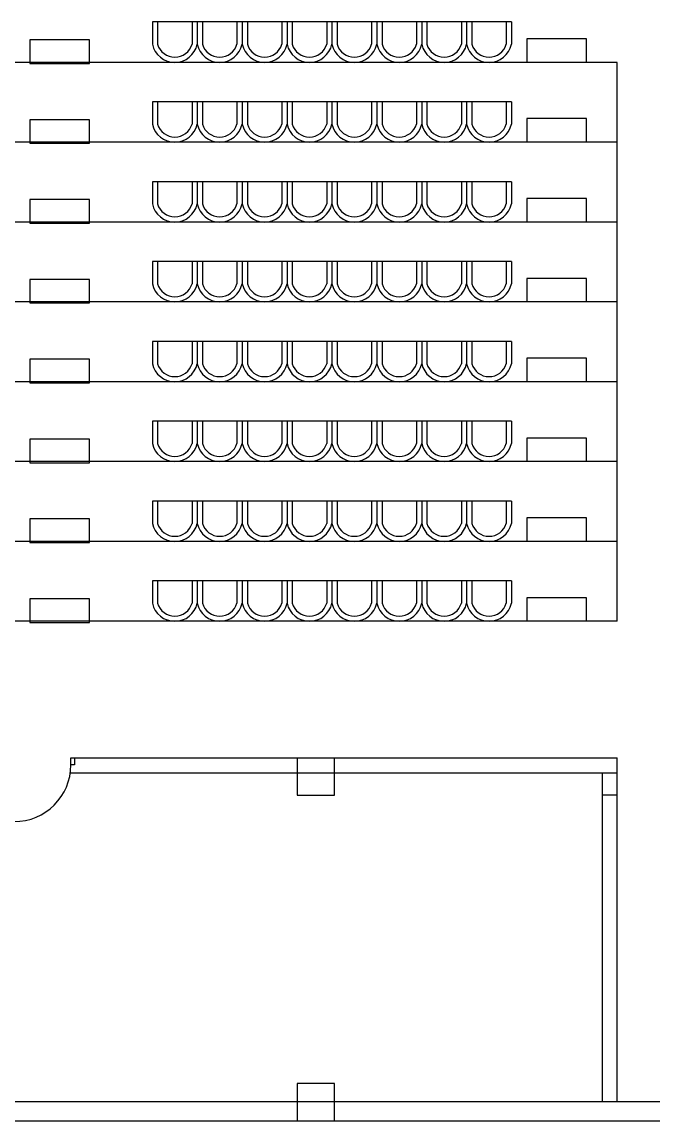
# Model space of a CAD drawing. Header units: millimetres. Extents: x -17017 to 2697, y 1903 to 18260.
# Drawn here: x -16947.509 to -16945.822, y 18220.462 to 18223.401 of the extents above; entities that cross this region are included whole.
import ezdxf

# ---------------------------------------------------------------- set-up
doc = ezdxf.new("R2010")
doc.units = ezdxf.units.MM
for name, color, linetype in [('1', 7, 'Continuous'), ('A-Door', 150, 'Continuous'), ('A-Glaz', 92, 'Continuous'), ('NT', 1, 'Continuous')]:
    doc.layers.add(name, color=color, linetype=linetype)

# ---------------------------------------------------------------- blocks, each defined once
blk = doc.blocks.new('A$C087A3AA9')
at = {"layer": 'A-Door'}
for points in [[(853, 95), (853, 853), (805, 853), (805, 95)], [(47, 95), (47, 0), (0, 0), (0, 95)], [(900, 95), (900, 0), (853, 0), (853, 95)]]:
    blk.add_lwpolyline(points, close=True, dxfattribs=at)
at = {"layer": 'A-Glaz'}
blk.add_line((829, 853), (829, 95), dxfattribs=at)
at = {"layer": 'NT'}
blk.add_arc((805, 95), 758, 90, 180, dxfattribs=at)

msp = doc.modelspace()

# ---------------------------------------------------------------- linework, layer by layer
at = {"layer": '1'}
for p, q in [((-16947.1606, 18223.4015), (-16947.1606, 18223.3418)), ((-16947.0406, 18223.4015), (-16947.1606, 18223.4015)), ((-16947.1606, 18223.4015), (-16947.1606, 18223.3418)), ((-16947.1465, 18223.4015), (-16947.1465, 18223.3418)), ((-16947.0546, 18223.4015), (-16947.0546, 18223.3418)), ((-16947.0406, 18223.4015), (-16947.0406, 18223.3418)), ((-16946.6806, 18223.4015), (-16947.0406, 18223.4015)), ((-16947.0406, 18223.4015), (-16947.0406, 18223.3418)), ((-16947.0265, 18223.4015), (-16947.0265, 18223.3418)), ((-16946.9346, 18223.4015), (-16946.9346, 18223.3418)), ((-16946.9206, 18223.4015), (-16946.9206, 18223.3418)), ((-16946.9206, 18223.4015), (-16946.9206, 18223.3418)), ((-16946.9065, 18223.4015), (-16946.9065, 18223.3418)), ((-16946.8146, 18223.4015), (-16946.8146, 18223.3418)), ((-16946.8006, 18223.4015), (-16946.8006, 18223.3418)), ((-16946.8006, 18223.4015), (-16946.8006, 18223.3418)), ((-16946.7865, 18223.4015), (-16946.7865, 18223.3418)), ((-16946.6946, 18223.4015), (-16946.6946, 18223.3418)), ((-16946.6806, 18223.4015), (-16946.6806, 18223.3418)), ((-16946.5606, 18223.4015), (-16946.6806, 18223.4015)), ((-16946.6806, 18223.4015), (-16946.6806, 18223.3418)), ((-16946.6665, 18223.4015), (-16946.6665, 18223.3418)), ((-16946.5746, 18223.4015), (-16946.5746, 18223.3418)), ((-16946.5606, 18223.4015), (-16946.5606, 18223.3418)), ((-16946.2006, 18223.4015), (-16946.5606, 18223.4015)), ((-16946.5606, 18223.4015), (-16946.5606, 18223.3418)), ((-16946.5465, 18223.4015), (-16946.5465, 18223.3418)), ((-16946.4546, 18223.4015), (-16946.4546, 18223.3418)), ((-16946.4406, 18223.4015), (-16946.4406, 18223.3418)), ((-16946.4406, 18223.4015), (-16946.4406, 18223.3418)), ((-16946.4265, 18223.4015), (-16946.4265, 18223.3418)), ((-16946.3346, 18223.4015), (-16946.3346, 18223.3418)), ((-16946.3206, 18223.4015), (-16946.3206, 18223.3418)), ((-16946.3206, 18223.4015), (-16946.3206, 18223.3418)), ((-16946.3065, 18223.4015), (-16946.3065, 18223.3418)), ((-16946.2146, 18223.4015), (-16946.2146, 18223.3418)), ((-16946.2006, 18223.4015), (-16946.2006, 18223.3418)), ((-16946.2006, 18223.4015), (-16946.2006, 18223.3418)), ((-16945.9179, 18223.2935), (-16954.545, 18223.2935)), ((-16945.9179, 18221.7988), (-16945.9179, 18223.2935)), ((-16947.1606, 18223.1879), (-16947.1606, 18223.1283)), ((-16947.0406, 18223.1879), (-16947.1606, 18223.1879)), ((-16947.1606, 18223.1879), (-16947.1606, 18223.1283)), ((-16947.1465, 18223.1879), (-16947.1465, 18223.1283)), ((-16947.0546, 18223.1879), (-16947.0546, 18223.1283)), ((-16947.0406, 18223.188), (-16947.0406, 18223.1283)), ((-16947.0406, 18223.188), (-16947.0406, 18223.1283)), ((-16946.6806, 18223.1879), (-16947.0406, 18223.1879)), ((-16947.0265, 18223.1879), (-16947.0265, 18223.1283)), ((-16946.9346, 18223.1879), (-16946.9346, 18223.1283)), ((-16946.9206, 18223.188), (-16946.9206, 18223.1283)), ((-16946.9206, 18223.188), (-16946.9206, 18223.1283)), ((-16946.9065, 18223.1879), (-16946.9065, 18223.1283)), ((-16946.8146, 18223.1879), (-16946.8146, 18223.1283)), ((-16946.8006, 18223.188), (-16946.8006, 18223.1283)), ((-16946.8006, 18223.188), (-16946.8006, 18223.1283)), ((-16946.7865, 18223.1879), (-16946.7865, 18223.1283)), ((-16946.6946, 18223.1879), (-16946.6946, 18223.1283)), ((-16946.6806, 18223.188), (-16946.6806, 18223.1283)), ((-16946.6806, 18223.1879), (-16946.6806, 18223.1283)), ((-16946.5606, 18223.1879), (-16946.6806, 18223.1879)), ((-16946.6665, 18223.1879), (-16946.6665, 18223.1283)), ((-16946.5746, 18223.1879), (-16946.5746, 18223.1283)), ((-16946.5606, 18223.188), (-16946.5606, 18223.1283)), ((-16946.5606, 18223.188), (-16946.5606, 18223.1283)), ((-16946.2006, 18223.1879), (-16946.5606, 18223.1879)), ((-16946.5465, 18223.1879), (-16946.5465, 18223.1283)), ((-16946.4546, 18223.1879), (-16946.4546, 18223.1283)), ((-16946.4406, 18223.188), (-16946.4406, 18223.1283)), ((-16946.4406, 18223.188), (-16946.4406, 18223.1283)), ((-16946.4265, 18223.1879), (-16946.4265, 18223.1283)), ((-16946.3346, 18223.1879), (-16946.3346, 18223.1283)), ((-16946.3206, 18223.188), (-16946.3206, 18223.1283)), ((-16946.3206, 18223.188), (-16946.3206, 18223.1283)), ((-16946.3065, 18223.1879), (-16946.3065, 18223.1283)), ((-16946.2146, 18223.1879), (-16946.2146, 18223.1283)), ((-16946.2006, 18223.188), (-16946.2006, 18223.1283)), ((-16946.2006, 18223.1879), (-16946.2006, 18223.1283)), ((-16945.9179, 18223.08), (-16954.545, 18223.08)), ((-16947.1606, 18222.9744), (-16947.1606, 18222.9148)), ((-16947.0406, 18222.9744), (-16947.1606, 18222.9744)), ((-16947.1606, 18222.9744), (-16947.1606, 18222.9148)), ((-16947.1465, 18222.9744), (-16947.1465, 18222.9148)), ((-16947.0546, 18222.9744), (-16947.0546, 18222.9148)), ((-16947.0406, 18222.9744), (-16947.0406, 18222.9148)), ((-16946.6806, 18222.9744), (-16947.0406, 18222.9744)), ((-16947.0406, 18222.9744), (-16947.0406, 18222.9148)), ((-16947.0265, 18222.9744), (-16947.0265, 18222.9148)), ((-16946.9346, 18222.9744), (-16946.9346, 18222.9148)), ((-16946.9206, 18222.9744), (-16946.9206, 18222.9148)), ((-16946.9206, 18222.9744), (-16946.9206, 18222.9148)), ((-16946.9065, 18222.9744), (-16946.9065, 18222.9148)), ((-16946.8146, 18222.9744), (-16946.8146, 18222.9148)), ((-16946.8006, 18222.9744), (-16946.8006, 18222.9148)), ((-16946.8006, 18222.9744), (-16946.8006, 18222.9148)), ((-16946.7865, 18222.9744), (-16946.7865, 18222.9148)), ((-16946.6946, 18222.9744), (-16946.6946, 18222.9148)), ((-16946.6806, 18222.9744), (-16946.6806, 18222.9148)), ((-16946.5606, 18222.9744), (-16946.6806, 18222.9744)), ((-16946.6806, 18222.9744), (-16946.6806, 18222.9148)), ((-16946.6665, 18222.9744), (-16946.6665, 18222.9148)), ((-16946.5746, 18222.9744), (-16946.5746, 18222.9148)), ((-16946.5606, 18222.9744), (-16946.5606, 18222.9148)), ((-16946.2006, 18222.9744), (-16946.5606, 18222.9744)), ((-16946.5606, 18222.9744), (-16946.5606, 18222.9148)), ((-16946.5465, 18222.9744), (-16946.5465, 18222.9148)), ((-16946.4546, 18222.9744), (-16946.4546, 18222.9148)), ((-16946.4406, 18222.9744), (-16946.4406, 18222.9148)), ((-16946.4406, 18222.9744), (-16946.4406, 18222.9148)), ((-16946.4265, 18222.9744), (-16946.4265, 18222.9148)), ((-16946.3346, 18222.9744), (-16946.3346, 18222.9148)), ((-16946.3206, 18222.9744), (-16946.3206, 18222.9148)), ((-16946.3206, 18222.9744), (-16946.3206, 18222.9148)), ((-16946.3065, 18222.9744), (-16946.3065, 18222.9148)), ((-16946.2146, 18222.9744), (-16946.2146, 18222.9148)), ((-16946.2006, 18222.9744), (-16946.2006, 18222.9148)), ((-16946.2006, 18222.9744), (-16946.2006, 18222.9148)), ((-16945.9179, 18222.8665), (-16954.545, 18222.8665)), ((-16947.1606, 18222.7609), (-16947.1606, 18222.7012)), ((-16947.0406, 18222.7609), (-16947.1606, 18222.7609)), ((-16947.1606, 18222.7609), (-16947.1606, 18222.7012)), ((-16947.1465, 18222.7609), (-16947.1465, 18222.7012)), ((-16947.0546, 18222.7609), (-16947.0546, 18222.7012)), ((-16947.0406, 18222.7609), (-16947.0406, 18222.7013)), ((-16946.6806, 18222.7609), (-16947.0406, 18222.7609)), ((-16947.0406, 18222.7609), (-16947.0406, 18222.7013)), ((-16947.0265, 18222.7609), (-16947.0265, 18222.7013)), ((-16946.9346, 18222.7609), (-16946.9346, 18222.7013)), ((-16946.9206, 18222.7609), (-16946.9206, 18222.7013)), ((-16946.9206, 18222.7609), (-16946.9206, 18222.7013)), ((-16946.9065, 18222.7609), (-16946.9065, 18222.7013)), ((-16946.8146, 18222.7609), (-16946.8146, 18222.7013)), ((-16946.8006, 18222.7609), (-16946.8006, 18222.7013)), ((-16946.8006, 18222.7609), (-16946.8006, 18222.7013)), ((-16946.7865, 18222.7609), (-16946.7865, 18222.7013)), ((-16946.6946, 18222.7609), (-16946.6946, 18222.7013)), ((-16946.6806, 18222.7609), (-16946.6806, 18222.7012)), ((-16946.5606, 18222.7609), (-16946.6806, 18222.7609)), ((-16946.6806, 18222.7609), (-16946.6806, 18222.7012)), ((-16946.6665, 18222.7609), (-16946.6665, 18222.7012)), ((-16946.5746, 18222.7609), (-16946.5746, 18222.7012)), ((-16946.5606, 18222.7609), (-16946.5606, 18222.7013)), ((-16946.2006, 18222.7609), (-16946.5606, 18222.7609)), ((-16946.5606, 18222.7609), (-16946.5606, 18222.7013)), ((-16946.5465, 18222.7609), (-16946.5465, 18222.7013)), ((-16946.4546, 18222.7609), (-16946.4546, 18222.7013)), ((-16946.4406, 18222.7609), (-16946.4406, 18222.7013)), ((-16946.4406, 18222.7609), (-16946.4406, 18222.7013)), ((-16946.4265, 18222.7609), (-16946.4265, 18222.7013)), ((-16946.3346, 18222.7609), (-16946.3346, 18222.7013)), ((-16946.3206, 18222.7609), (-16946.3206, 18222.7013)), ((-16946.3206, 18222.7609), (-16946.3206, 18222.7013)), ((-16946.3065, 18222.7609), (-16946.3065, 18222.7013)), ((-16946.2146, 18222.7609), (-16946.2146, 18222.7013)), ((-16946.2006, 18222.7609), (-16946.2006, 18222.7012)), ((-16946.2006, 18222.7609), (-16946.2006, 18222.7013)), ((-16945.9179, 18222.6529), (-16954.545, 18222.6529)), ((-16947.1606, 18222.5474), (-16947.1606, 18222.4877)), ((-16947.1606, 18222.5474), (-16947.1606, 18222.4877)), ((-16947.0406, 18222.5473), (-16947.1606, 18222.5473)), ((-16947.1465, 18222.5473), (-16947.1465, 18222.4877)), ((-16947.0546, 18222.5473), (-16947.0546, 18222.4877)), ((-16947.0406, 18222.5474), (-16947.0406, 18222.4877)), ((-16946.6806, 18222.5474), (-16947.0406, 18222.5474)), ((-16947.0406, 18222.5474), (-16947.0406, 18222.4877)), ((-16947.0265, 18222.5474), (-16947.0265, 18222.4877)), ((-16946.9346, 18222.5474), (-16946.9346, 18222.4877)), ((-16946.9206, 18222.5474), (-16946.9206, 18222.4877)), ((-16946.9206, 18222.5474), (-16946.9206, 18222.4877)), ((-16946.9065, 18222.5474), (-16946.9065, 18222.4877)), ((-16946.8146, 18222.5474), (-16946.8146, 18222.4877)), ((-16946.8006, 18222.5474), (-16946.8006, 18222.4877)), ((-16946.8006, 18222.5474), (-16946.8006, 18222.4877)), ((-16946.7865, 18222.5474), (-16946.7865, 18222.4877)), ((-16946.6946, 18222.5474), (-16946.6946, 18222.4877)), ((-16946.6806, 18222.5474), (-16946.6806, 18222.4877)), ((-16946.6806, 18222.5474), (-16946.6806, 18222.4877)), ((-16946.5606, 18222.5473), (-16946.6806, 18222.5473)), ((-16946.6665, 18222.5473), (-16946.6665, 18222.4877)), ((-16946.5746, 18222.5473), (-16946.5746, 18222.4877)), ((-16946.5606, 18222.5474), (-16946.5606, 18222.4877)), ((-16946.2006, 18222.5474), (-16946.5606, 18222.5474)), ((-16946.5606, 18222.5474), (-16946.5606, 18222.4877)), ((-16946.5465, 18222.5474), (-16946.5465, 18222.4877)), ((-16946.4546, 18222.5474), (-16946.4546, 18222.4877)), ((-16946.4406, 18222.5474), (-16946.4406, 18222.4877)), ((-16946.4406, 18222.5474), (-16946.4406, 18222.4877)), ((-16946.4265, 18222.5474), (-16946.4265, 18222.4877)), ((-16946.3346, 18222.5474), (-16946.3346, 18222.4877)), ((-16946.3206, 18222.5474), (-16946.3206, 18222.4877)), ((-16946.3206, 18222.5474), (-16946.3206, 18222.4877)), ((-16946.3065, 18222.5474), (-16946.3065, 18222.4877)), ((-16946.2146, 18222.5474), (-16946.2146, 18222.4877)), ((-16946.2006, 18222.5474), (-16946.2006, 18222.4877)), ((-16946.2006, 18222.5474), (-16946.2006, 18222.4877)), ((-16945.9179, 18222.4394), (-16954.545, 18222.4394)), ((-16947.1606, 18222.3338), (-16947.1606, 18222.2742)), ((-16947.0406, 18222.3338), (-16947.1606, 18222.3338)), ((-16947.1606, 18222.3338), (-16947.1606, 18222.2742)), ((-16947.1465, 18222.3338), (-16947.1465, 18222.2742)), ((-16947.0546, 18222.3338), (-16947.0546, 18222.2742)), ((-16947.0406, 18222.3338), (-16947.0406, 18222.2742)), ((-16946.6806, 18222.3338), (-16947.0406, 18222.3338)), ((-16947.0406, 18222.3338), (-16947.0406, 18222.2742)), ((-16947.0265, 18222.3338), (-16947.0265, 18222.2742)), ((-16946.9346, 18222.3338), (-16946.9346, 18222.2742)), ((-16946.9206, 18222.3338), (-16946.9206, 18222.2742)), ((-16946.9206, 18222.3338), (-16946.9206, 18222.2742)), ((-16946.9065, 18222.3338), (-16946.9065, 18222.2742)), ((-16946.8146, 18222.3338), (-16946.8146, 18222.2742)), ((-16946.8006, 18222.3338), (-16946.8006, 18222.2742)), ((-16946.8006, 18222.3338), (-16946.8006, 18222.2742)), ((-16946.7865, 18222.3338), (-16946.7865, 18222.2742)), ((-16946.6946, 18222.3338), (-16946.6946, 18222.2742)), ((-16946.6806, 18222.3338), (-16946.6806, 18222.2742)), ((-16946.5606, 18222.3338), (-16946.6806, 18222.3338)), ((-16946.6806, 18222.3338), (-16946.6806, 18222.2742)), ((-16946.6665, 18222.3338), (-16946.6665, 18222.2742)), ((-16946.5746, 18222.3338), (-16946.5746, 18222.2742)), ((-16946.5606, 18222.3338), (-16946.5606, 18222.2742)), ((-16946.2006, 18222.3338), (-16946.5606, 18222.3338)), ((-16946.5606, 18222.3338), (-16946.5606, 18222.2742)), ((-16946.5465, 18222.3338), (-16946.5465, 18222.2742)), ((-16946.4546, 18222.3338), (-16946.4546, 18222.2742)), ((-16946.4406, 18222.3338), (-16946.4406, 18222.2742)), ((-16946.4406, 18222.3338), (-16946.4406, 18222.2742)), ((-16946.4265, 18222.3338), (-16946.4265, 18222.2742)), ((-16946.3346, 18222.3338), (-16946.3346, 18222.2742)), ((-16946.3206, 18222.3338), (-16946.3206, 18222.2742)), ((-16946.3206, 18222.3338), (-16946.3206, 18222.2742)), ((-16946.3065, 18222.3338), (-16946.3065, 18222.2742)), ((-16946.2146, 18222.3338), (-16946.2146, 18222.2742)), ((-16946.2006, 18222.3338), (-16946.2006, 18222.2742)), ((-16946.2006, 18222.3338), (-16946.2006, 18222.2742)), ((-16945.9179, 18222.2259), (-16954.545, 18222.2259)), ((-16947.1606, 18222.1203), (-16947.1606, 18222.0607)), ((-16947.0406, 18222.1203), (-16947.1606, 18222.1203)), ((-16947.1606, 18222.1203), (-16947.1606, 18222.0607)), ((-16947.1465, 18222.1203), (-16947.1465, 18222.0607)), ((-16947.0546, 18222.1203), (-16947.0546, 18222.0607)), ((-16947.0406, 18222.1203), (-16947.0406, 18222.0607)), ((-16946.6806, 18222.1203), (-16947.0406, 18222.1203)), ((-16947.0406, 18222.1203), (-16947.0406, 18222.0607)), ((-16947.0265, 18222.1203), (-16947.0265, 18222.0607)), ((-16946.9346, 18222.1203), (-16946.9346, 18222.0607)), ((-16946.9206, 18222.1203), (-16946.9206, 18222.0607)), ((-16946.9206, 18222.1203), (-16946.9206, 18222.0607)), ((-16946.9065, 18222.1203), (-16946.9065, 18222.0607)), ((-16946.8146, 18222.1203), (-16946.8146, 18222.0607)), ((-16946.8006, 18222.1203), (-16946.8006, 18222.0607)), ((-16946.8006, 18222.1203), (-16946.8006, 18222.0607)), ((-16946.7865, 18222.1203), (-16946.7865, 18222.0607)), ((-16946.6946, 18222.1203), (-16946.6946, 18222.0607)), ((-16946.6806, 18222.1203), (-16946.6806, 18222.0607)), ((-16946.5606, 18222.1203), (-16946.6806, 18222.1203)), ((-16946.6806, 18222.1203), (-16946.6806, 18222.0607)), ((-16946.6665, 18222.1203), (-16946.6665, 18222.0607)), ((-16946.5746, 18222.1203), (-16946.5746, 18222.0607)), ((-16946.5606, 18222.1203), (-16946.5606, 18222.0607)), ((-16946.2006, 18222.1203), (-16946.5606, 18222.1203)), ((-16946.5606, 18222.1203), (-16946.5606, 18222.0607)), ((-16946.5465, 18222.1203), (-16946.5465, 18222.0607)), ((-16946.4546, 18222.1203), (-16946.4546, 18222.0607)), ((-16946.4406, 18222.1203), (-16946.4406, 18222.0607)), ((-16946.4406, 18222.1203), (-16946.4406, 18222.0607)), ((-16946.4265, 18222.1203), (-16946.4265, 18222.0607)), ((-16946.3346, 18222.1203), (-16946.3346, 18222.0607)), ((-16946.3206, 18222.1203), (-16946.3206, 18222.0607)), ((-16946.3206, 18222.1203), (-16946.3206, 18222.0607)), ((-16946.3065, 18222.1203), (-16946.3065, 18222.0607)), ((-16946.2146, 18222.1203), (-16946.2146, 18222.0607)), ((-16946.2006, 18222.1203), (-16946.2006, 18222.0607)), ((-16946.2006, 18222.1203), (-16946.2006, 18222.0607)), ((-16945.9179, 18222.0123), (-16954.545, 18222.0123)), ((-16947.1606, 18221.9068), (-16947.1606, 18221.8471)), ((-16947.0406, 18221.9068), (-16947.1606, 18221.9068)), ((-16947.1606, 18221.9068), (-16947.1606, 18221.8471)), ((-16947.1465, 18221.9068), (-16947.1465, 18221.8471)), ((-16947.0546, 18221.9068), (-16947.0546, 18221.8471)), ((-16947.0406, 18221.9068), (-16947.0406, 18221.8471)), ((-16946.6806, 18221.9068), (-16947.0406, 18221.9068)), ((-16947.0406, 18221.9068), (-16947.0406, 18221.8471)), ((-16947.0265, 18221.9068), (-16947.0265, 18221.8471)), ((-16946.9346, 18221.9068), (-16946.9346, 18221.8471)), ((-16946.9206, 18221.9068), (-16946.9206, 18221.8471)), ((-16946.9206, 18221.9068), (-16946.9206, 18221.8471)), ((-16946.9065, 18221.9068), (-16946.9065, 18221.8471)), ((-16946.8146, 18221.9068), (-16946.8146, 18221.8471)), ((-16946.8006, 18221.9068), (-16946.8006, 18221.8471)), ((-16946.8006, 18221.9068), (-16946.8006, 18221.8471)), ((-16946.7865, 18221.9068), (-16946.7865, 18221.8471)), ((-16946.6946, 18221.9068), (-16946.6946, 18221.8471)), ((-16946.6806, 18221.9068), (-16946.6806, 18221.8471)), ((-16946.5606, 18221.9068), (-16946.6806, 18221.9068)), ((-16946.6806, 18221.9068), (-16946.6806, 18221.8471)), ((-16946.6665, 18221.9068), (-16946.6665, 18221.8471)), ((-16946.5746, 18221.9068), (-16946.5746, 18221.8471)), ((-16946.5606, 18221.9068), (-16946.5606, 18221.8471)), ((-16946.2006, 18221.9068), (-16946.5606, 18221.9068)), ((-16946.5606, 18221.9068), (-16946.5606, 18221.8471)), ((-16946.5465, 18221.9068), (-16946.5465, 18221.8471)), ((-16946.4546, 18221.9068), (-16946.4546, 18221.8471)), ((-16946.4406, 18221.9068), (-16946.4406, 18221.8471)), ((-16946.4406, 18221.9068), (-16946.4406, 18221.8471)), ((-16946.4265, 18221.9068), (-16946.4265, 18221.8471)), ((-16946.3346, 18221.9068), (-16946.3346, 18221.8471)), ((-16946.3206, 18221.9068), (-16946.3206, 18221.8471)), ((-16946.3206, 18221.9068), (-16946.3206, 18221.8471)), ((-16946.3065, 18221.9068), (-16946.3065, 18221.8471)), ((-16946.2146, 18221.9068), (-16946.2146, 18221.8471)), ((-16946.2006, 18221.9068), (-16946.2006, 18221.8471)), ((-16946.2006, 18221.9068), (-16946.2006, 18221.8471)), ((-16945.9179, 18221.7988), (-16954.545, 18221.7988)), ((-16947.3786, 18221.4336), (-16945.9179, 18221.4336)), ((-16945.9179, 18220.5141), (-16945.9179, 18221.4336)), ((-16947.3801, 18221.3936), (-16945.9179, 18221.3936)), ((-16945.9579, 18221.3936), (-16945.9579, 18220.5141)), ((-16945.9179, 18221.3336), (-16945.9579, 18221.3336)), ((-16955.7076, 18220.5141), (-16945.5179, 18220.5141)), ((-16945.4779, 18220.4623), (-16955.7476, 18220.4623))]:
    msp.add_line(p, q, dxfattribs=at)
for points in [[(-16947.4881, 18223.2905), (-16947.3287, 18223.2905), (-16947.3287, 18223.3536), (-16947.4881, 18223.3536)], [(-16947.4881, 18223.077), (-16947.3287, 18223.077), (-16947.3287, 18223.14), (-16947.4881, 18223.14)], [(-16947.4881, 18222.8635), (-16947.3287, 18222.8635), (-16947.3287, 18222.9265), (-16947.4881, 18222.9265)], [(-16947.4881, 18222.65), (-16947.3287, 18222.65), (-16947.3287, 18222.713), (-16947.4881, 18222.713)], [(-16947.4881, 18222.4364), (-16947.3287, 18222.4364), (-16947.3287, 18222.4994), (-16947.4881, 18222.4994)], [(-16947.4881, 18222.2229), (-16947.3287, 18222.2229), (-16947.3287, 18222.2859), (-16947.4881, 18222.2859)], [(-16947.4881, 18222.0094), (-16947.3287, 18222.0094), (-16947.3287, 18222.0724), (-16947.4881, 18222.0724)], [(-16947.4881, 18221.7958), (-16947.3287, 18221.7958), (-16947.3287, 18221.8589), (-16947.4881, 18221.8589)]]:
    msp.add_lwpolyline(points, close=True, dxfattribs=at)
for points in [[(-16946.0003, 18223.2935), (-16946.0003, 18223.3565), (-16946.1597, 18223.3565), (-16946.1597, 18223.2935)], [(-16946.0003, 18223.08), (-16946.0003, 18223.143), (-16946.1597, 18223.143), (-16946.1597, 18223.08)], [(-16946.0003, 18222.8665), (-16946.0003, 18222.9295), (-16946.1597, 18222.9295), (-16946.1597, 18222.8665)], [(-16946.0003, 18222.6529), (-16946.0003, 18222.7159), (-16946.1597, 18222.7159), (-16946.1597, 18222.6529)], [(-16946.0003, 18222.4394), (-16946.0003, 18222.5024), (-16946.1597, 18222.5024), (-16946.1597, 18222.4394)], [(-16946.0003, 18222.2259), (-16946.0003, 18222.2889), (-16946.1597, 18222.2889), (-16946.1597, 18222.2259)], [(-16946.0003, 18222.0123), (-16946.0003, 18222.0754), (-16946.1597, 18222.0754), (-16946.1597, 18222.0123)], [(-16946.0003, 18221.7988), (-16946.0003, 18221.8618), (-16946.1597, 18221.8618), (-16946.1597, 18221.7988)], [(-16946.7735, 18221.4336), (-16946.7735, 18221.3336), (-16946.6735, 18221.3336), (-16946.6735, 18221.4336)], [(-16946.6735, 18220.4623), (-16946.6735, 18220.5623), (-16946.7735, 18220.5623), (-16946.7735, 18220.4623)]]:
    msp.add_lwpolyline(points, dxfattribs=at)
for centre, radius, start, end in [((-16947.1006, 18223.3549), 0.0614, 192.3013, 347.6987), ((-16947.1006, 18223.3551), 0.0479, 196.121, 343.879), ((-16946.9806, 18223.3549), 0.0614, 192.3013, 347.6987), ((-16946.9806, 18223.3551), 0.0479, 196.121, 343.879), ((-16946.8606, 18223.3549), 0.0614, 192.3013, 347.6987), ((-16946.8606, 18223.3551), 0.0479, 196.121, 343.879), ((-16946.7406, 18223.3549), 0.0614, 192.3013, 347.6987), ((-16946.7406, 18223.3551), 0.0479, 196.121, 343.879), ((-16946.6206, 18223.3549), 0.0614, 192.3013, 347.6987), ((-16946.6206, 18223.3551), 0.0479, 196.121, 343.879), ((-16946.5006, 18223.3549), 0.0614, 192.3013, 347.6987), ((-16946.5006, 18223.3551), 0.0479, 196.121, 343.879), ((-16946.3806, 18223.3549), 0.0614, 192.3013, 347.6987), ((-16946.3806, 18223.3551), 0.0479, 196.121, 343.879), ((-16946.2606, 18223.3549), 0.0614, 192.3013, 347.6987), ((-16946.2606, 18223.3551), 0.0479, 196.121, 343.879), ((-16947.1006, 18223.1414), 0.0614, 192.3013, 347.6987), ((-16947.1006, 18223.1416), 0.0479, 196.121, 343.879), ((-16946.9806, 18223.1414), 0.0614, 192.3013, 347.6987), ((-16946.9806, 18223.1416), 0.0479, 196.121, 343.879), ((-16946.8606, 18223.1414), 0.0614, 192.3013, 347.6987), ((-16946.8606, 18223.1416), 0.0479, 196.121, 343.879), ((-16946.7406, 18223.1414), 0.0614, 192.3013, 347.6987), ((-16946.7406, 18223.1416), 0.0479, 196.121, 343.879), ((-16946.6206, 18223.1414), 0.0614, 192.3013, 347.6987), ((-16946.6206, 18223.1416), 0.0479, 196.121, 343.879), ((-16946.5006, 18223.1414), 0.0614, 192.3013, 347.6987), ((-16946.5006, 18223.1416), 0.0479, 196.121, 343.879), ((-16946.3806, 18223.1414), 0.0614, 192.3013, 347.6987), ((-16946.3806, 18223.1416), 0.0479, 196.121, 343.879), ((-16946.2606, 18223.1414), 0.0614, 192.3013, 347.6987), ((-16946.2606, 18223.1416), 0.0479, 196.121, 343.879), ((-16947.1006, 18222.9279), 0.0614, 192.3013, 347.6987), ((-16947.1006, 18222.9281), 0.0479, 196.121, 343.879), ((-16946.9806, 18222.9279), 0.0614, 192.3013, 347.6987), ((-16946.9806, 18222.9281), 0.0479, 196.121, 343.879), ((-16946.8606, 18222.9279), 0.0614, 192.3013, 347.6987), ((-16946.8606, 18222.9281), 0.0479, 196.121, 343.879), ((-16946.7406, 18222.9279), 0.0614, 192.3013, 347.6987), ((-16946.7406, 18222.9281), 0.0479, 196.121, 343.879), ((-16946.6206, 18222.9279), 0.0614, 192.3013, 347.6987), ((-16946.6206, 18222.9281), 0.0479, 196.121, 343.879), ((-16946.5006, 18222.9279), 0.0614, 192.3013, 347.6987), ((-16946.5006, 18222.9281), 0.0479, 196.121, 343.879), ((-16946.3806, 18222.9279), 0.0614, 192.3013, 347.6987), ((-16946.3806, 18222.9281), 0.0479, 196.121, 343.879), ((-16946.2606, 18222.9279), 0.0614, 192.3013, 347.6987), ((-16946.2606, 18222.9281), 0.0479, 196.121, 343.879), ((-16947.1006, 18222.7143), 0.0614, 192.3013, 347.6987), ((-16947.1006, 18222.7145), 0.0479, 196.121, 343.879), ((-16946.9806, 18222.7143), 0.0614, 192.3013, 347.6987), ((-16946.9806, 18222.7145), 0.0479, 196.121, 343.879), ((-16946.8606, 18222.7143), 0.0614, 192.3013, 347.6987), ((-16946.8606, 18222.7145), 0.0479, 196.121, 343.879), ((-16946.7406, 18222.7143), 0.0614, 192.3013, 347.6987), ((-16946.7406, 18222.7145), 0.0479, 196.121, 343.879), ((-16946.6206, 18222.7143), 0.0614, 192.3013, 347.6987), ((-16946.6206, 18222.7145), 0.0479, 196.121, 343.879), ((-16946.5006, 18222.7143), 0.0614, 192.3013, 347.6987), ((-16946.5006, 18222.7145), 0.0479, 196.121, 343.879), ((-16946.3806, 18222.7143), 0.0614, 192.3013, 347.6987), ((-16946.3806, 18222.7145), 0.0479, 196.121, 343.879), ((-16946.2606, 18222.7143), 0.0614, 192.3013, 347.6987), ((-16946.2606, 18222.7145), 0.0479, 196.121, 343.879), ((-16947.1006, 18222.5008), 0.0614, 192.3013, 347.6987), ((-16947.1006, 18222.501), 0.0479, 196.121, 343.879), ((-16946.9806, 18222.5008), 0.0614, 192.3013, 347.6987), ((-16946.9806, 18222.501), 0.0479, 196.121, 343.879), ((-16946.8606, 18222.5008), 0.0614, 192.3013, 347.6987), ((-16946.8606, 18222.501), 0.0479, 196.121, 343.879), ((-16946.7406, 18222.5008), 0.0614, 192.3013, 347.6987), ((-16946.7406, 18222.501), 0.0479, 196.121, 343.879), ((-16946.6206, 18222.5008), 0.0614, 192.3013, 347.6987), ((-16946.6206, 18222.501), 0.0479, 196.121, 343.879), ((-16946.5006, 18222.5008), 0.0614, 192.3013, 347.6987), ((-16946.5006, 18222.501), 0.0479, 196.121, 343.879), ((-16946.3806, 18222.5008), 0.0614, 192.3013, 347.6987), ((-16946.3806, 18222.501), 0.0479, 196.121, 343.879), ((-16946.2606, 18222.5008), 0.0614, 192.3013, 347.6987), ((-16946.2606, 18222.501), 0.0479, 196.121, 343.879), ((-16947.1006, 18222.2873), 0.0614, 192.3013, 347.6987), ((-16947.1006, 18222.2875), 0.0479, 196.121, 343.879), ((-16946.9806, 18222.2873), 0.0614, 192.3013, 347.6987), ((-16946.9806, 18222.2875), 0.0479, 196.121, 343.879), ((-16946.8606, 18222.2873), 0.0614, 192.3013, 347.6987), ((-16946.8606, 18222.2875), 0.0479, 196.121, 343.879), ((-16946.7406, 18222.2873), 0.0614, 192.3013, 347.6987), ((-16946.7406, 18222.2875), 0.0479, 196.121, 343.879), ((-16946.6206, 18222.2873), 0.0614, 192.3013, 347.6987), ((-16946.6206, 18222.2875), 0.0479, 196.121, 343.879), ((-16946.5006, 18222.2873), 0.0614, 192.3013, 347.6987), ((-16946.5006, 18222.2875), 0.0479, 196.121, 343.879), ((-16946.3806, 18222.2873), 0.0614, 192.3013, 347.6987), ((-16946.3806, 18222.2875), 0.0479, 196.121, 343.879), ((-16946.2606, 18222.2873), 0.0614, 192.3013, 347.6987), ((-16946.2606, 18222.2875), 0.0479, 196.121, 343.879), ((-16947.1006, 18222.0737), 0.0614, 192.3013, 347.6987), ((-16947.1006, 18222.0739), 0.0479, 196.121, 343.879), ((-16946.9806, 18222.0738), 0.0614, 192.3013, 347.6987), ((-16946.9806, 18222.074), 0.0479, 196.121, 343.879), ((-16946.8606, 18222.0738), 0.0614, 192.3013, 347.6987), ((-16946.8606, 18222.074), 0.0479, 196.121, 343.879), ((-16946.7406, 18222.0738), 0.0614, 192.3013, 347.6987), ((-16946.7406, 18222.074), 0.0479, 196.121, 343.879), ((-16946.6206, 18222.0737), 0.0614, 192.3013, 347.6987), ((-16946.6206, 18222.0739), 0.0479, 196.121, 343.879), ((-16946.5006, 18222.0738), 0.0614, 192.3013, 347.6987), ((-16946.5006, 18222.074), 0.0479, 196.121, 343.879), ((-16946.3806, 18222.0738), 0.0614, 192.3013, 347.6987), ((-16946.3806, 18222.074), 0.0479, 196.121, 343.879), ((-16946.2606, 18222.0738), 0.0614, 192.3013, 347.6987), ((-16946.2606, 18222.074), 0.0479, 196.121, 343.879), ((-16947.1006, 18221.8602), 0.0614, 192.3013, 347.6987), ((-16947.1006, 18221.8604), 0.0479, 196.121, 343.879), ((-16946.9806, 18221.8602), 0.0614, 192.3013, 347.6987), ((-16946.9806, 18221.8604), 0.0479, 196.121, 343.879), ((-16946.8606, 18221.8602), 0.0614, 192.3013, 347.6987), ((-16946.8606, 18221.8604), 0.0479, 196.121, 343.879), ((-16946.7406, 18221.8602), 0.0614, 192.3013, 347.6987), ((-16946.7406, 18221.8604), 0.0479, 196.121, 343.879), ((-16946.6206, 18221.8602), 0.0614, 192.3013, 347.6987), ((-16946.6206, 18221.8604), 0.0479, 196.121, 343.879), ((-16946.5006, 18221.8602), 0.0614, 192.3013, 347.6987), ((-16946.5006, 18221.8604), 0.0479, 196.121, 343.879), ((-16946.3806, 18221.8602), 0.0614, 192.3013, 347.6987), ((-16946.3806, 18221.8604), 0.0479, 196.121, 343.879), ((-16946.2606, 18221.8602), 0.0614, 192.3013, 347.6987), ((-16946.2606, 18221.8604), 0.0479, 196.121, 343.879)]:
    msp.add_arc(centre, radius, start, end, dxfattribs=at)

# ---------------------------------------------------------------- block references
at = {"layer": '1', "color": 0, "xscale": 0.0002, "yscale": 0.0002, "zscale": 0.0002, "rotation": 180}
msp.add_blockref('A$C087A3AA9', (-16947.3691, 18221.4336), dxfattribs=at)

doc.saveas('drawing.dxf')
